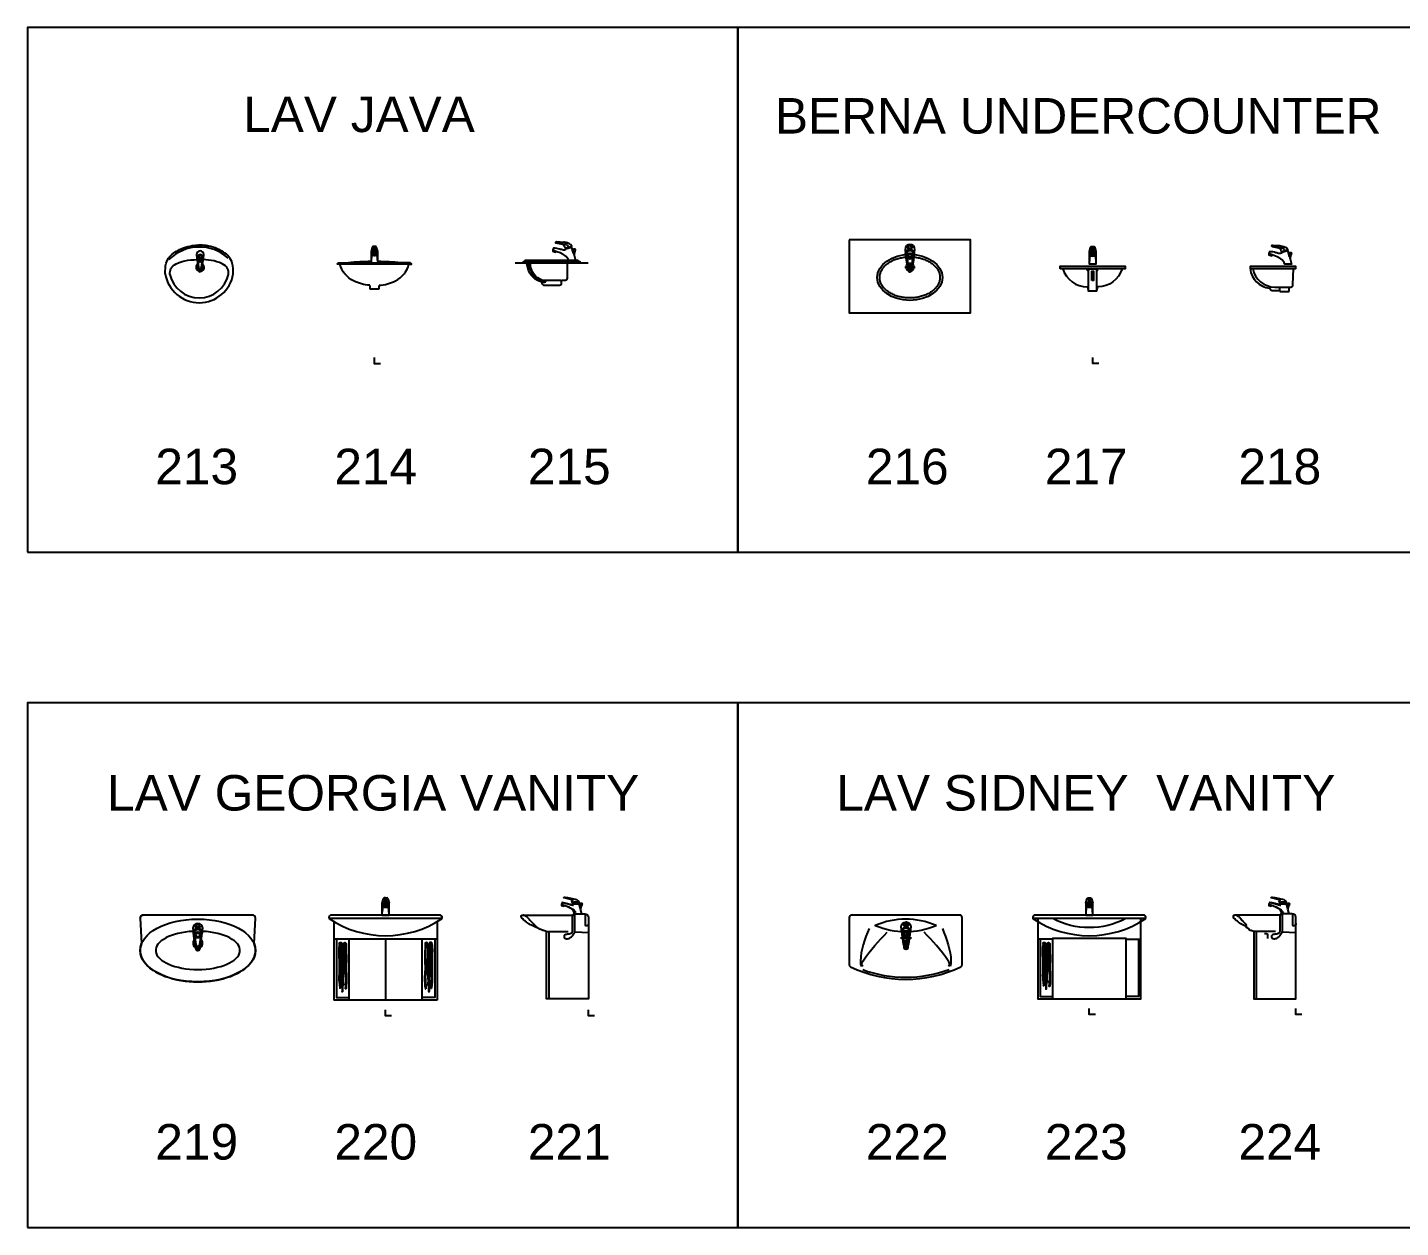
# Model space of a CAD drawing. Header units: inches. Extents: x 242965 to 445791, y 236206 to 423703.
# Drawn here: x 315433 to 326739, y 307865 to 317743 of the extents above; entities that cross this region are included whole.
import ezdxf

# ---------------------------------------------------------------- set-up
doc = ezdxf.new("R2010")
doc.units = ezdxf.units.IN
doc.header["$MEASUREMENT"] = 0
doc.layers.add('2', color=181, linetype='Continuous', lineweight=20)
doc.layers.add('HATCH', color=8, linetype='Continuous')
doc.layers.add('wc', color=144, linetype='Continuous')
doc.styles.add('Vni-Helve', font='')
doc.styles.get('Vni-Helve').set_extended_font_data('VNI-Helve')

# ---------------------------------------------------------------- blocks, each defined once
blk = doc.blocks.new('213')
at = {"layer": 'HATCH', "linetype": 'Continuous'}
blk.add_lwpolyline([(-280, 198, 0.848214), (280, 198)], format="xyb", dxfattribs=at)
for points in [[(-280, 198), (-272, 285), (-244, 339), (-200, 376), (-148, 404), (-76, 427), (-39, 432), (7, 435)], [(280, 198), (272, 285), (244, 339), (200, 376), (148, 404), (76, 427), (39, 432), (-7, 435)]]:
    blk.add_spline(points, degree=3, dxfattribs=at)
at = {"layer": 'wc'}
for points in [[(239, 326, 0.404962), (-249, 314)], [(7, 356, 0.462811), (-20, 325), (-20, 325), (-15, 292), (-9, 250), (-9, 250, 0.090943), (-7, 244), (-7, 244), (-5, 232), (-5, 232, 0.146126), (-2, 226), (-2, 226, 0.230616), (7, 222)], [(7, 348, 0.414214), (-15, 327), (-15, 327), (-5, 253), (-5, 253, 0.389882), (7, 243)], [(7, 243, 0.389882), (19, 253), (19, 253), (29, 327), (29, 327, 0.414214), (7, 348)], [(-13, 277, 0.636237), (-1, 218)], [(-11, 266, 0.482438), (-4, 229)], [(7, 222, 0.389882), (19, 232)], [(15, 218, 0.636237), (27, 277)], [(19, 229, 0.482438), (26, 266)]]:
    blk.add_lwpolyline(points, format="xyb", dxfattribs=at)
at = {"layer": 'wc', "color": 7}
for points in [[(7, 386, 0.413838), (-23, 356), (-23, 356), (-20, 325)], [(19, 232), (21, 244), (21, 244, 0.090943), (23, 250), (23, 250), (29, 292), (34, 325), (38, 356), (38, 356, 0.413838), (7, 386)], [(34, 325, 0.462811), (7, 356)], [(-7, 244, 0.245866), (7, 234)], [(-5, 232), (-4, 224, 0.409667), (7, 214)], [(7, 234, 0.245866), (21, 244)], [(19, 232), (18, 224, -0.409667), (7, 214), (7, 214), (7, 212)], [(-280, 198, 0.848214), (280, 198)], [(-241, 193, 0.800664), (241, 193)]]:
    blk.add_lwpolyline(points, format="xyb", dxfattribs=at)
at = {"layer": 'wc'}
for points in [[(-31, 250), (-9, 250)], [(23, 250), (46, 250)]]:
    blk.add_lwpolyline(points, dxfattribs=at)
for radius in [19, 12]:
    blk.add_circle((7, 314), radius, dxfattribs=at)
at = {"layer": 'wc', "color": 7}
for points in [[(-280, 198), (-272, 285), (-244, 339), (-200, 376), (-148, 404), (-76, 427), (-39, 432), (7, 435)], [(280, 198), (272, 285), (244, 339), (200, 376), (148, 404), (76, 427), (39, 432), (-7, 435)], [(-241, 193), (-234, 241), (-189, 280), (7, 316)], [(241, 193), (234, 241), (189, 280), (7, 316)]]:
    blk.add_spline(points, degree=3, dxfattribs=at)
blk = doc.blocks.new('216')
at = {"layer": 'HATCH', "linetype": 'Continuous'}
blk.add_ellipse((0, 0), major_axis=(268, 0), ratio=0.705652, dxfattribs=at)
at = {"layer": 'wc', "color": 7}
for points in [[(17, 68, -0.389882), (1, 54), (1, 54, -0.230616), (-11, 60), (-11, 60, -0.146126), (-15, 68), (-15, 68), (-18, 83), (-18, 83, -0.090943), (-20, 92), (-20, 92), (-28, 146), (-35, 190), (-35, 190, -0.462811), (1, 231), (1, 231, -0.462811), (36, 190), (36, 190), (41, 231), (41, 231, 0.413838), (1, 270), (1, 270, 0.413838), (-39, 231), (-39, 231), (-35, 190)], [(36, 190), (30, 146), (22, 92), (22, 92, -0.090943), (19, 83), (19, 83), (17, 68)], [(-18, 83, 0.245866), (1, 71), (1, 71, 0.245866), (19, 83)], [(17, 68), (15, 58), (15, 58, -0.409667), (1, 44), (1, 44, -0.409667), (-14, 58), (-14, 58), (-15, 68)]]:
    blk.add_lwpolyline(points, format="xyb", dxfattribs=at)
at = {"layer": 'wc'}
blk.add_lwpolyline([(-15, 96), (-15, 96, 0.389882), (1, 82), (1, 82, 0.389882), (17, 96), (17, 96), (30, 193, 0.414214), (1, 220), (1, 220, 0.414214), (-28, 193)], format="xyb", close=True, dxfattribs=at)
at = {"layer": 'wc', "color": 6}
for points in [[(1, 124), (1, 40)], [(-40, 85), (43, 85)]]:
    blk.add_lwpolyline(points, dxfattribs=at)
at = {"layer": 'wc'}
for centre, radius in [((1, 250), 18.8), ((1, 250), 11.7), ((1, 175), 25), ((1, 175), 15.8)]:
    blk.add_circle(centre, radius, dxfattribs=at)
at = {"layer": 'wc', "color": 6}
blk.add_circle((1, 85), 32.1, dxfattribs=at)
at = {"layer": 'wc', "color": 7}
blk.add_ellipse((0, 0), major_axis=(268, 0), ratio=0.705652, dxfattribs=at)
at = {"layer": 'wc'}
blk.add_open_spline([(248, 0), (248, 7), (247, 14), (245, 29), (242, 38), (235, 54), (231, 62), (220, 78), (214, 85), (200, 100), (192, 107), (175, 120), (165, 126), (145, 137), (134, 142), (111, 151), (99, 155), (75, 161), (62, 164), (36, 168), (23, 169), (-3, 169), (-16, 169), (-42, 167), (-55, 165), (-81, 160), (-93, 157), (-117, 149), (-128, 145), (-150, 135), (-160, 129), (-179, 117), (-188, 111), (-204, 97), (-211, 89), (-223, 74), (-228, 66), (-237, 50), (-240, 42), (-245, 26), (-247, 17), (-248, 1), (-248, -8), (-246, -24), (-244, -33), (-238, -49), (-234, -57), (-224, -73), (-218, -81), (-205, -96), (-197, -103), (-180, -116), (-171, -122), (-151, -134), (-141, -139), (-119, -149), (-107, -153), (-83, -160), (-70, -162), (-44, -167), (-31, -168), (-5, -169), (8, -169), (34, -168), (47, -166), (73, -162), (85, -159), (110, -152), (121, -148), (143, -138), (154, -133), (173, -121), (182, -115), (199, -101), (206, -94), (219, -79), (225, -71), (235, -55), (238, -47), (244, -31), (246, -22), (248, -9), (248, -5), (248, 0)], degree=3, knots=[0, 0, 0, 0, 0.131628, 0.131628, 0.28711, 0.28711, 0.442592, 0.442592, 0.598074, 0.598074, 0.753555, 0.753555, 0.909037, 0.909037, 1.064519, 1.064519, 1.220001, 1.220001, 1.375483, 1.375483, 1.530965, 1.530965, 1.686446, 1.686446, 1.841928, 1.841928, 1.99741, 1.99741, 2.152892, 2.152892, 2.308374, 2.308374, 2.463856, 2.463856, 2.619337, 2.619337, 2.774819, 2.774819, 2.930301, 2.930301, 3.085783, 3.085783, 3.241265, 3.241265, 3.396747, 3.396747, 3.552228, 3.552228, 3.70771, 3.70771, 3.863192, 3.863192, 4.018674, 4.018674, 4.174156, 4.174156, 4.329638, 4.329638, 4.485119, 4.485119, 4.640601, 4.640601, 4.796083, 4.796083, 4.951565, 4.951565, 5.107047, 5.107047, 5.262529, 5.262529, 5.41801, 5.41801, 5.573492, 5.573492, 5.728974, 5.728974, 5.884456, 5.884456, 6.039938, 6.039938, 6.19542, 6.19542, 6.283185, 6.283185, 6.283185, 6.283185], dxfattribs=at)
blk = doc.blocks.new('219')
at = {"layer": 'HATCH', "linetype": 'Continuous'}
blk.add_lwpolyline([(463, -234), (475, -26, 0.414214), (449, 0), (-449, 0, 0.414214), (-475, -26), (-463, -234)], format="xyb", dxfattribs=at)
blk.add_ellipse((0, -292), major_axis=(-475, 0), ratio=0.54331, start_param=6.055203, end_param=9.65276, dxfattribs=at)
at = {"layer": 'wc', "color": 7}
for points in [[(463, -234), (475, -26, 0.414214), (449, 0), (-449, 0)], [(-449, 0, 0.414214), (-475, -26), (-463, -234)], [(475, -26, 0.414214), (449, 0), (-370, 0)], [(-18, -256, -0.090943), (-21, -248), (-21, -248), (-29, -193), (-36, -149), (-36, -149, -0.462811), (0, -109), (0, -109, -0.462811), (36, -149), (36, -149), (40, -108), (40, -108, 0.413838), (0, -69), (0, -69, 0.413838), (-40, -108), (-40, -108), (-36, -149)], [(16, -272, -0.389882), (0, -285), (0, -285, -0.230616), (-12, -280), (-12, -280, -0.146126), (-16, -272), (-16, -272), (-18, -256), (-18, -256, 0.245866), (0, -269, 0.245866), (18, -256), (18, -256, 0.090943), (21, -248), (21, -248), (29, -193), (36, -149)], [(16, -272), (14, -282), (14, -282, -0.409667), (0, -295), (0, -295, -0.409667), (-14, -282), (-16, -272)]]:
    blk.add_lwpolyline(points, format="xyb", dxfattribs=at)
blk.add_lwpolyline([(-475, -26, -0.414214), (-449, 0, 0.414214)], format="xyb", close=True, dxfattribs=at)
at = {"layer": 'wc'}
for points in [[(-27, -205, 0.533776), (-16, -270)], [(-25, -220, 0.341905), (-19, -254)], [(16, -270, 0.533777), (27, -205)], [(19, -254, 0.341905), (25, -220)]]:
    blk.add_lwpolyline(points, format="xyb", dxfattribs=at)
blk.add_lwpolyline([(-29, -147), (-16, -244), (-16, -244, 0.389882), (0, -257), (0, -257, 0.389882), (16, -244), (16, -244), (29, -147, 0.414214), (0, -119, 0.414214)], format="xyb", close=True, dxfattribs=at)
at = {"layer": 'wc', "color": 7}
blk.add_lwpolyline([(18, -256), (16, -272)], dxfattribs=at)
at = {"layer": 'wc'}
for centre, radius in [((0, -89), 18.8), ((0, -89), 11.7), ((0, -164), 25), ((0, -164), 15.8)]:
    blk.add_circle(centre, radius, dxfattribs=at)
at = {"layer": 'wc', "color": 7}
blk.add_ellipse((0, -292), major_axis=(-475, 0), ratio=0.54331, dxfattribs=at)
at = {"layer": 'wc'}
blk.add_ellipse((0, -291), major_axis=(347, 0), ratio=0.453651, start_param=1.677619, end_param=7.747159, dxfattribs=at)
blk = doc.blocks.new('222')
at = {"layer": 'HATCH', "linetype": 'Continuous'}
blk.add_lwpolyline([(-465, -408, 0.287098), (-454, -426), (-454, -426, 0.230182), (454, -426), (454, -426, 0.287098), (465, -408), (465, -20, 0.414214), (445, 0), (-445, 0, 0.414214), (-465, -20)], format="xyb", close=True, dxfattribs=at)
at = {"layer": 'wc', "color": 7}
for points in [[(-465, -408, 0.287098), (-454, -426), (-454, -426, 0.230182), (454, -426), (454, -426, 0.287098), (465, -408), (465, -20, 0.414214), (445, 0), (-445, 0, 0.414214), (-465, -20)], [(250, -87), (250, -87, 0.213232), (-250, -87), (-250, -87, 0.199992)]]:
    blk.add_lwpolyline(points, format="xyb", close=True, dxfattribs=at)
for points in [[(18, -261, -0.389882), (3, -274), (3, -274, -0.230616), (-10, -269), (-10, -269, -0.146126), (-13, -261), (-13, -261), (-16, -245), (-16, -245, -0.090943), (-19, -237), (-19, -237), (-26, -182), (-33, -139), (-37, -97), (-37, -97, -0.413838), (3, -58), (3, -58, -0.413838), (42, -97), (42, -97), (38, -139), (31, -182), (24, -237), (24, -237, -0.090943), (21, -245), (21, -245), (18, -261)], [(38, -139, 0.462811), (3, -98), (3, -98, 0.462811), (-33, -139)], [(-16, -245, 0.245866), (3, -258), (3, -258, 0.245866), (21, -245)], [(18, -261), (17, -271), (17, -271, -0.409667), (3, -284), (3, -284, -0.409667), (-12, -271), (-12, -271), (-13, -261)], [(-354, -450, 0.177809), (357, -448)]]:
    blk.add_lwpolyline(points, format="xyb", dxfattribs=at)
at = {"layer": 'wc'}
for points in [[(-28, -79), (35, -79)], [(3, -51), (3, -110)], [(-42, -189), (48, -189)], [(4, -145), (4, -237)]]:
    blk.add_lwpolyline(points, dxfattribs=at)
blk.add_lwpolyline([(3, -246), (3, -246, 0.389882), (18, -233), (18, -233), (31, -136), (31, -136, 0.414214), (3, -108), (3, -108, 0.414214), (-26, -136), (-26, -136), (-13, -233, 0.389882)], format="xyb", close=True, dxfattribs=at)
for centre, radius in [((3, -79), 19.2), ((3, -79), 18.8), ((3, -79), 11.7), ((4, -189), 29.5), ((3, -153), 25), ((3, -153), 15.8)]:
    blk.add_circle(centre, radius, dxfattribs=at)
at = {"layer": 'wc', "color": 7}
for points in [[(-302, -111), (-337, -200), (-377, -303), (-372, -409), (-365, -425)], [(302, -111), (337, -200), (377, -303), (372, -409), (365, -425)]]:
    blk.add_open_spline(points, degree=3, knots=[0, 0, 0, 0, 277.045701, 321.983345, 321.983345, 321.983345, 321.983345], dxfattribs=at)
for points in [[(-354, -425), (-361, -405), (-350, -378), (-152, -141)], [(354, -425), (361, -405), (350, -378), (152, -141)]]:
    blk.add_spline(points, degree=3, dxfattribs=at)

msp = doc.modelspace()

# ---------------------------------------------------------------- linework, layer by layer
at = {"layer": 'wc', "color": 6}
for p, q in [((325852.811, 315624.31), (325857.756, 315758.07)), ((325660.862, 315597.133), (325660.862, 315597.133)), ((325660.862, 315597.133), (325675.698, 315577.369)), ((325675.698, 315577.369), (325745.986, 315577.369)), ((325745.986, 315577.369), (325745.986, 315570.945)), ((325745.986, 315570.945), (325821.159, 315570.945)), ((325821.159, 315570.945), (325821.159, 315606.521)), ((325821.159, 315606.521), (325834.512, 315606.521)), ((325834.512, 315606.521), (325834.512, 315606.521)), ((325852.811, 315624.31), (325852.811, 315624.31))]:
    msp.add_line(p, q, dxfattribs=at)
at = {"layer": 'wc'}
msp.add_line((318382.007, 310237.351), (318382.007, 309737.351), dxfattribs=at)
at = {"layer": 'wc', "color": 3}
for points in [[(315433.28, 313424.029), (321283.543, 313424.029), (321283.543, 317743.38), (315433.28, 317743.38)], [(321283.543, 313424.029), (327133.806, 313424.029), (327133.806, 317743.38), (321283.543, 317743.38)], [(315433.28, 307864.641), (321283.543, 307864.641), (321283.543, 312183.992), (315433.28, 312183.992)], [(321283.543, 307864.641), (327133.806, 307864.641), (327133.806, 312183.992), (321283.543, 312183.992)]]:
    msp.add_lwpolyline(points, close=True, dxfattribs=at)
at = {"layer": 'wc', "linetype": 'ByBlock'}
msp.add_lwpolyline([(322198.381, 315994.797), (322198.381, 315394.797), (323198.381, 315394.797), (323198.381, 315994.797)], close=True, dxfattribs=at)
at = {"layer": 'wc'}
for points in [[(318318.122, 315816.46), (318318.122, 315899.477), (318308.381, 315932.371, 0.332908571), (318299.258, 315939.202), (318299.258, 315939.202), (318290.186, 315939.202), (318281.114, 315939.202), (318281.114, 315939.202, 0.332908571), (318271.991, 315932.371), (318262.228, 315899.477), (318262.248, 315816.46), (318262.25, 315807.036)], [(318267.179, 315828.685), (318271.299, 315883.542), (318271.299, 315883.542, -0.741266682), (318309.361, 315883.542), (318309.361, 315883.542), (318313.48, 315828.685)], [(318310.214, 315872.183, 0.55806584), (318270.447, 315872.197)], [(318305.718, 315871.236), (318305.718, 315873.778), (318305.718, 315873.778, 0.259522097), (318305.082, 315874.922), (318305.082, 315874.922, 0.076063882), (318301.211, 315876.574), (318301.211, 315876.574, 0.036375896), (318296.66, 315877.396), (318296.66, 315877.396, 0.026507364), (318290.327, 315877.732), (318290.327, 315877.732, 0.026507364), (318283.995, 315877.396), (318283.995, 315877.396, 0.036375896), (318279.444, 315876.574), (318279.444, 315876.574, 0.076063882), (318275.573, 315874.922), (318275.573, 315874.922, 0.259522097), (318274.936, 315873.778), (318274.936, 315873.778), (318274.936, 315871.236)], [(319890.677, 315824.708, 0.144043124), (319856.937, 315866.86), (319856.937, 315866.86, 0.036364875), (319826.71, 315884.874), (319826.71, 315884.874), (319784.354, 315900.387), (319760.836, 315909.001), (319760.836, 315909.001), (319758.135, 315901.626), (319781.654, 315892.967), (319784.354, 315900.386)], [(319863.386, 315928.53, 0.15140417), (319863.783, 315923.535), (319863.783, 315923.535, -0.291042938), (319861.612, 315914.003), (319861.612, 315914.003, -0.178436606), (319845.694, 315911.107), (319845.694, 315911.107, -0.022605674), (319815.89, 315918.257), (319815.89, 315918.257, 0.0516661), (319765.991, 315927.204), (319765.991, 315927.204, 0.322169027), (319764.542, 315926.317), (319764.542, 315926.317), (319758.326, 315911.543), (319758.326, 315911.543, 0.428112572), (319759.167, 315909.612), (319759.167, 315909.612), (319760.836, 315909.001)], [(319780.259, 315973.8, 0.229479578), (319784.361, 315969.752), (319784.361, 315969.752), (319837.797, 315958.484), (319837.797, 315958.484, -0.296885607), (319859.999, 315927.619), (319859.999, 315927.619), (319863.386, 315928.53), (319912.156, 315941.644), (319914.468, 315942.265), (319905.03, 315956.732), (319905.03, 315956.732, 0.060620495), (319887.159, 315964.238), (319887.159, 315964.238), (319886.692, 315964.356), (319849.548, 315973.765), (319849.299, 315973.828), (319792.269, 315977.424), (319792.269, 315977.424, 0.198955495), (319780.287, 315973.828), (319780.287, 315973.828), (319866.312, 315957.765), (319866.312, 315957.765, -0.287762111), (319885.003, 315940.742)], [(324233.677, 315896.407), (324223.384, 315931.496), (324223.384, 315931.496, 0.332908571), (324213.652, 315938.783), (324213.652, 315938.783), (324203.975, 315938.783), (324194.297, 315938.783), (324194.297, 315938.783, 0.332908571), (324184.565, 315931.496), (324184.565, 315931.496), (324174.273, 315896.407)], [(325759.485, 315899.836, 0.15140417), (325759.882, 315894.842), (325759.882, 315894.842, -0.291042938), (325757.711, 315885.309), (325757.711, 315885.309, -0.178436606), (325741.792, 315882.413), (325741.792, 315882.413, -0.022605674), (325711.989, 315889.563), (325711.989, 315889.563, 0.0516661), (325662.09, 315898.51), (325662.09, 315898.51, 0.322169027), (325660.64, 315897.623), (325660.64, 315897.623), (325654.424, 315882.85), (325654.424, 315882.85, 0.428112572), (325655.265, 315880.918), (325655.265, 315880.918), (325656.934, 315880.307), (325656.934, 315880.307), (325654.233, 315872.932), (325677.752, 315864.273), (325680.453, 315871.692)], [(325826.663, 315868.318), (325824.902, 315857.352), (325830.046, 315839.431), (325841.991, 315796.015), (325786.775, 315796.015), (325786.775, 315796.015, 0.144043124), (325753.036, 315838.166), (325753.036, 315838.166, 0.036364875), (325722.808, 315856.181), (325722.808, 315856.181), (325680.453, 315871.693), (325656.934, 315880.307)], [(325676.358, 315945.106, 0.229479578), (325680.459, 315941.059), (325680.459, 315941.059), (325733.896, 315929.79), (325733.896, 315929.79, -0.296885607), (325756.098, 315898.926), (325759.485, 315899.836), (325808.255, 315912.95), (325810.567, 315913.572), (325801.128, 315928.039), (325801.128, 315928.039, 0.060620495), (325783.258, 315935.544), (325783.258, 315935.544), (325782.79, 315935.663), (325745.647, 315945.071), (325745.397, 315945.134), (325688.367, 315948.731), (325688.367, 315948.731, 0.198955495), (325676.386, 315945.134), (325676.386, 315945.134), (325762.411, 315929.071), (325762.411, 315929.071, -0.287762111), (325781.101, 315912.048)], [(318252.536, 315621.136, -0.098021707), (318116.968, 315658.174), (318116.968, 315658.174, -0.216901037), (318005.678, 315795.378), (318005.678, 315795.378), (317985.036, 315795.378), (317985.036, 315798.965), (317996.703, 315807.036), (318075.526, 315807.036), (318290.186, 315807.036), (318504.846, 315807.036)], [(318262.248, 315816.46, 0.016021364), (318075.526, 315807.036)], [(318327.836, 315621.136, 0.098021707), (318463.404, 315658.174), (318463.404, 315658.174, 0.216901037), (318574.694, 315795.378), (318574.694, 315795.378), (318595.336, 315795.378), (318595.336, 315798.965), (318583.669, 315807.036), (318504.846, 315807.036), (318504.846, 315807.036, 0.016021559), (318318.122, 315816.46), (318318.122, 315816.46), (318318.122, 315807.036)], [(319525.8, 315817.843, 0.405100642), (319511.69, 315807.036), (319511.69, 315807.036), (319986.203, 315807.036), (319986.203, 315807.036, 0.405100642), (319972.093, 315817.843), (319972.093, 315817.843, 0.380711527), (319962.576, 315824.791), (319962.576, 315824.791), (319535.317, 315824.791), (319535.317, 315824.791, 0.380711527), (319525.8, 315817.843), (319525.8, 315817.843), (319973.573, 315817.929)], [(319894.653, 315807.036, 0.350828572), (319876.699, 315794.613), (319876.699, 315794.613), (319876.699, 315678.943, -0.339465047), (319862.46, 315660.387), (319862.46, 315660.387), (319836.457, 315660.387), (319836.457, 315660.387, 0.333093317), (319826.551, 315652.964), (319826.551, 315652.964), (319826.551, 315630.078, -0.432339495), (319816.026, 315620.181), (319816.026, 315620.181), (319685.25, 315620.181), (319685.25, 315620.181, -0.186441051), (319669.153, 315644.923), (319669.153, 315644.923, 0.216529277), (319655.533, 315652.346), (319655.533, 315652.346, -0.305350726), (319549.045, 315786.572), (319549.045, 315786.572, 0.195462499), (319538.521, 315807.603)], [(319558.332, 315807.036, 0.30928628), (319677.201, 315651.109), (319677.201, 315651.109, 0.524065403), (319701.966, 315654.82)], [(319825.313, 315661.624), (319673.487, 315661.624), (319673.487, 315661.624, -0.284203546), (319574.429, 315785.953), (319574.429, 315785.953), (319574.429, 315807.036)], [(324220.543, 315866.282), (324220.543, 315868.993), (324220.543, 315868.993, 0.259522097), (324219.864, 315870.213, 0.076063882), (324215.735, 315871.975), (324215.735, 315871.975, 0.036375896), (324210.881, 315872.852), (324210.881, 315872.852, 0.026507364), (324204.125, 315873.211), (324204.125, 315873.211, 0.026507364), (324197.37, 315872.852), (324197.37, 315872.852, 0.036375896), (324192.516, 315871.975), (324192.516, 315871.975, 0.076063882), (324188.386, 315870.213), (324188.386, 315870.213, 0.259522097), (324187.707, 315868.993), (324187.707, 315868.993), (324187.707, 315866.282)], [(319928.93, 310557.663), (319904.223, 310565.669), (319852.58, 310577.626), (319852.58, 310577.626, -0.229479578), (319848.899, 310581.258)], [(319848.924, 310581.283, -0.206001501), (319859.544, 310583.462), (319859.544, 310583.462), (319880.399, 310581.217), (319880.399, 310581.217), (319943.175, 310567.864), (319943.175, 310567.864), (319943.594, 310567.758), (319943.594, 310567.758, -0.056286652), (319960.246, 310559.177), (319960.246, 310559.177), (319969.331, 310552.961), (319971.974, 310542.025), (319971.974, 310542.025), (319970.326, 310542.025), (319970.326, 310542.025), (319974.799, 310527.653)], [(325753.269, 310557.663), (325728.563, 310565.669), (325676.919, 310577.626), (325676.919, 310577.626, -0.229479578), (325673.239, 310581.258)], [(325673.264, 310581.283, -0.206001501), (325683.884, 310583.462), (325683.884, 310583.462), (325704.739, 310581.217), (325704.739, 310581.217), (325767.515, 310567.864), (325767.515, 310567.864), (325767.934, 310567.758), (325767.934, 310567.758, -0.056286652), (325784.585, 310559.177), (325784.585, 310559.177), (325793.671, 310552.961), (325796.314, 310542.025), (325796.314, 310542.025), (325794.666, 310542.025)], [(319836.096, 310539.445, 0.322169027), (319834.795, 310538.649), (319834.795, 310538.649), (319829.217, 310525.392), (319829.217, 310525.392, 0.428112572), (319829.971, 310523.659), (319829.971, 310523.659), (319831.469, 310523.111), (319831.469, 310523.111), (319829.046, 310516.493), (319850.15, 310508.723), (319852.573, 310515.38)], [(319935.993, 310447.471, 0.160897446), (319917.706, 310485.296), (319917.706, 310485.296, 0.036364875), (319890.581, 310501.461), (319890.581, 310501.461), (319852.574, 310515.381), (319831.469, 310523.111), (319831.469, 310523.111, -0.084810298), (319923.304, 310484.037), (319923.304, 310484.037, -0.158906477), (319947.925, 310457.592)], [(319930.074, 310516.633, -0.087142337), (319902.991, 310519.708), (319902.991, 310519.708), (319836.096, 310539.445), (319836.096, 310539.445, -0.0516661), (319880.872, 310531.417), (319880.872, 310531.417, 0.022605674), (319907.616, 310525.001), (319907.616, 310525.001, 0.178436606), (319921.901, 310527.599), (319921.901, 310527.599, 0.291042938), (319923.849, 310536.153), (319923.849, 310536.153, -0.255827591), (319923.493, 310538.79)], [(325754.414, 310516.633, -0.087142337), (325727.331, 310519.708), (325727.331, 310519.708), (325660.435, 310539.445), (325660.435, 310539.445, 0.322169027), (325659.135, 310538.649), (325659.135, 310538.649), (325653.557, 310525.392), (325653.557, 310525.392, 0.428112572), (325654.311, 310523.659), (325654.311, 310523.659), (325655.809, 310523.111), (325655.809, 310523.111), (325653.385, 310516.493), (325674.49, 310508.723), (325676.913, 310515.38)], [(325746.241, 310527.599, 0.291042938), (325748.188, 310536.153), (325748.188, 310536.153, -0.255827591), (325747.833, 310538.79)], [(325708.347, 310301.184), (325532.099, 310301.184), (325532.099, 309747.607), (325877.099, 309747.607), (325877.099, 310361.268), (325877.099, 310361.268), (325877.099, 310417.471, 0.414213562), (325847.099, 310447.471), (325762.308, 310447.471), (325752.18, 310444.098), (325747.115, 310437.351), (325372.608, 310437.351)], [(318707.619, 309832.054, 0.320287511), (318713.903, 309829.255)], [(318728.238, 309862.315, 0.747263984), (318733.008, 309862.249)], [(318736.589, 309808.293, 1.026615798), (318740.915, 309807.245)], [(318755.797, 309837.399, 1.026615798), (318760.123, 309836.35)]]:
    msp.add_lwpolyline(points, format="xyb", dxfattribs=at)
for points in [[(318318.122, 315899.477), (318262.228, 315899.477)], [(319886.692, 315964.356), (319887.024, 315965.668), (319881.434, 315969.206), (319856.435, 315975.538), (319849.861, 315975.081), (319849.546, 315973.766)], [(319915.255, 315933.256), (319864.265, 315919.546)], [(319928.804, 315886.046), (319913.863, 315938.107), (319912.063, 315941.619)], [(319927.523, 315917.736), (319931.03, 315920.624), (319941.189, 315919.828), (319944.207, 315916.482)], [(319939.215, 315896.334), (319937.068, 315896.502), (319930.565, 315897.012), (319929.45, 315897.099), (319927.523, 315917.736), (319944.207, 315916.482), (319939.218, 315896.365)], [(319930.565, 315897.012), (319928.804, 315886.046), (319933.947, 315868.125), (319945.892, 315824.708)], [(319937.068, 315896.502), (319933.947, 315868.125)], [(325745.645, 315945.072), (325745.96, 315946.387), (325752.533, 315946.845), (325777.533, 315940.512), (325783.122, 315936.974), (325782.79, 315935.662)], [(325811.353, 315904.563), (325760.363, 315890.852)], [(325824.902, 315857.352), (325809.962, 315909.413), (325808.161, 315912.925)], [(325823.622, 315889.042), (325827.129, 315891.93), (325837.288, 315891.135), (325840.306, 315887.788)], [(325835.314, 315867.64), (325833.167, 315867.809), (325826.663, 315868.318), (325825.549, 315868.405), (325823.622, 315889.042), (325840.306, 315887.788), (325835.316, 315867.671)], [(318574.694, 315795.378), (318290.186, 315795.378), (318005.678, 315795.378)], [(319448.946, 315807.036), (320048.946, 315807.036)], [(325833.167, 315867.809), (325830.046, 315839.431)], [(318252.491, 315620.511), (318252.491, 315593.608), (318257.876, 315591.815), (318290.186, 315591.815), (318322.496, 315591.815), (318327.881, 315593.608), (318327.881, 315620.511)], [(318340.186, 314975.378), (318290.186, 314975.378), (318290.186, 315025.378)], [(324253.974, 314977.797), (324203.974, 314977.797), (324203.974, 315027.797)], [(319970.326, 310542.025), (319935.523, 310542.025), (319935.523, 310542.025), (319923.493, 310538.79), (319920.453, 310537.973), (319915.477, 310550.953), (319921.61, 310559.694)], [(319993.872, 310513.23), (319991.981, 310513.631), (319986.81, 310486.431), (319983.25, 310498.837)], [(319986.254, 310514.842), (319985.273, 310515.05), (319986.022, 310534.702), (320000.749, 310531.224), (319993.878, 310513.258)], [(319986.022, 310534.702), (319989.422, 310535.797), (319998.368, 310533.904), (320000.749, 310531.224)], [(319997.529, 310447.471), (319986.81, 310486.431)], [(325799.139, 310527.653), (325794.666, 310542.025), (325794.666, 310542.025), (325759.862, 310542.025), (325759.862, 310542.025), (325747.833, 310538.79), (325744.793, 310537.973), (325739.816, 310550.953), (325745.949, 310559.694)], [(325810.594, 310514.842), (325809.613, 310515.05), (325810.362, 310534.702), (325825.088, 310531.224), (325818.218, 310513.258)], [(325810.362, 310534.702), (325813.762, 310535.797), (325822.708, 310533.904), (325825.088, 310531.224)], [(325818.212, 310513.23), (325816.321, 310513.631), (325811.15, 310486.431)], [(319922.776, 310437.351), (319919.399, 310425.543), (319919.399, 310300.723)], [(319941.345, 310304.097), (319941.345, 310447.471)], [(320024.062, 310447.471), (320024.062, 310367.013)], [(325747.115, 310437.351), (325743.739, 310425.543), (325743.739, 310300.723)], [(325765.684, 310304.097), (325765.684, 310447.471)], [(325848.402, 310447.471), (325848.402, 310367.013)], [(318807.007, 310237.351), (317957.007, 310237.351)], [(317977.007, 310237.351), (317977.007, 309757.351), (318082.073, 309757.351)], [(318082.007, 309737.351), (318082.007, 310237.351)], [(318787.007, 310237.351), (318787.007, 309757.351), (318681.942, 309757.351)], [(318682.007, 309737.351), (318682.007, 310237.351)], [(320052.76, 310290.497), (319943.033, 310297.35)], [(325618.819, 310283.856), (325634.012, 310283.856), (325640.765, 310282.169), (325644.141, 310275.422), (325644.141, 310256.868), (325644.141, 310243.373)], [(325877.099, 310290.497), (325767.373, 310297.35)], [(324226.135, 309617.351), (324176.135, 309617.351), (324176.135, 309667.351)], [(325927.099, 309617.351), (325877.099, 309617.351), (325877.099, 309667.351)], [(318432.007, 309607.351), (318382.007, 309607.351), (318382.007, 309657.351)], [(320102.76, 309607.351), (320052.76, 309607.351), (320052.76, 309657.351)]]:
    msp.add_lwpolyline(points, dxfattribs=at)
for points in [[(318280.773, 315906.066, 0.15), (318299.6, 315906.066), (318299.6, 315906.066), (318296.147, 315926.84), (318296.147, 315926.84, 0.305138916), (318284.225, 315926.84), (318284.225, 315926.84)], [(324193.933, 315903.436, 0.15), (324214.016, 315903.436), (324214.016, 315903.436), (324210.333, 315925.596), (324210.333, 315925.596, 0.305138916), (324197.616, 315925.596), (324193.933, 315903.436)], [(318279.444, 315868.441), (318279.444, 315868.441, 0.036375896), (318283.995, 315867.618), (318283.995, 315867.618, 0.026507364), (318290.327, 315867.283), (318290.327, 315867.283, 0.026507364), (318296.66, 315867.618), (318296.66, 315867.618, 0.036375896), (318301.211, 315868.441), (318301.211, 315868.441, 0.076063882), (318305.082, 315870.092, 0.259522097), (318305.718, 315871.236, 0.259522097), (318305.082, 315872.38, 0.076063882), (318301.211, 315874.032), (318301.211, 315874.032, 0.036375896), (318296.66, 315874.854), (318296.66, 315874.854, 0.026507364), (318290.327, 315875.19), (318290.327, 315875.19, 0.026507364), (318283.995, 315874.854), (318283.995, 315874.854, 0.036375896), (318279.444, 315874.032), (318279.444, 315874.032, 0.076063882), (318275.573, 315872.38, 0.259522097), (318274.936, 315871.236), (318274.936, 315871.236, 0.259522097), (318275.573, 315870.092, 0.076063882)], [(324192.516, 315863.3), (324192.516, 315863.3, 0.036375896), (324197.37, 315862.423), (324197.37, 315862.423, 0.026507364), (324204.125, 315862.064), (324204.125, 315862.064, 0.026507364), (324210.881, 315862.423), (324210.881, 315862.423, 0.036375896), (324215.735, 315863.3), (324215.735, 315863.3, 0.076063882), (324219.864, 315865.062), (324219.864, 315865.062, 0.259522097), (324220.543, 315866.282), (324220.543, 315866.282, 0.259522097), (324219.864, 315867.502), (324219.864, 315867.502, 0.076063882), (324215.735, 315869.264), (324215.735, 315869.264, 0.036375896), (324210.881, 315870.141), (324210.881, 315870.141, 0.026507364), (324204.125, 315870.499), (324204.125, 315870.499, 0.026507364), (324197.37, 315870.141), (324197.37, 315870.141, 0.036375896), (324192.516, 315869.264), (324192.516, 315869.264, 0.076063882), (324188.386, 315867.502), (324188.386, 315867.502, 0.259522097), (324187.707, 315866.282), (324187.707, 315866.282, 0.259522097), (324188.386, 315865.062, 0.076063882)], [(318847.007, 310407.351), (318847.007, 310407.351), (317917.007, 310407.351), (317917.007, 310407.351, 0.302141835)]]:
    msp.add_lwpolyline(points, format="xyb", close=True, dxfattribs=at)
msp.add_lwpolyline([(324174.15, 315896.407), (324174.159, 315859.519), (324174.174, 315797.797), (324174.174, 315797.797), (324203.975, 315797.797), (324233.775, 315797.797), (324233.775, 315797.797), (324233.775, 315861.985), (324233.775, 315896.407)], close=True, dxfattribs=at)
at = {"layer": 'wc', "color": 7}
for points in [[(324179.432, 315820.891), (324183.827, 315879.409), (324183.827, 315879.409, -0.741266682), (324224.429, 315879.409), (324224.429, 315879.409), (324228.823, 315820.891)], [(324225.339, 315867.292, 0.55806584), (324182.918, 315867.306)], [(318382.007, 310578.402), (318372.326, 310578.402), (318372.326, 310578.402, 0.332908571), (318362.589, 310571.111), (318362.589, 310571.111), (318352.292, 310536.006)], [(318401.426, 310571.111, 0.332908571), (318391.689, 310578.402)], [(318403.381, 310506.877, 0.55806584), (318360.941, 310506.892)], [(318402.471, 310519, 0.741266682), (318361.851, 310519)], [(318388.917, 310512.44, 0.026507364), (318382.158, 310512.799), (318382.158, 310512.799, 0.026507364), (318375.4, 310512.44), (318375.4, 310512.44, 0.036375896), (318370.543, 310511.563), (318370.543, 310511.563, 0.076063882), (318366.412, 310509.8), (318366.412, 310509.8, 0.259522097), (318365.732, 310508.579)], [(318388.917, 310509.728, 0.026507364), (318382.158, 310510.086), (318382.158, 310510.086, 0.026507364), (318375.4, 310509.728), (318375.4, 310509.728, 0.036375896), (318370.543, 310508.851), (318370.543, 310508.851, 0.076063882), (318366.412, 310507.088), (318366.412, 310507.088, 0.259522097), (318365.732, 310505.867, 0.259522097), (318366.412, 310504.646), (318366.412, 310504.646, 0.076063882), (318370.543, 310502.883), (318370.543, 310502.883, 0.036375896), (318375.4, 310502.006), (318375.4, 310502.006, 0.026507364), (318382.158, 310501.647), (318382.158, 310501.647, 0.026507364), (318388.917, 310502.006)], [(318393.773, 310511.563, 0.036375896), (318388.917, 310512.44)], [(318393.773, 310508.851, 0.036375896), (318388.917, 310509.728)], [(318388.917, 310502.006, 0.036375896), (318393.773, 310502.883)], [(318398.584, 310505.867), (318398.584, 310508.579), (318398.584, 310508.579, 0.259522097), (318397.905, 310509.8), (318397.905, 310509.8, 0.076063882), (318393.773, 310511.563)], [(318393.773, 310502.883, 0.076063882), (318397.905, 310504.646), (318397.905, 310504.646, 0.259522097), (318398.584, 310505.867), (318398.584, 310505.867, 0.259522097), (318397.905, 310507.088), (318397.905, 310507.088, 0.076063882), (318393.773, 310508.851)], [(325760.333, 310447.471, 0.160897446), (325742.045, 310485.296), (325742.045, 310485.296, 0.036364875), (325714.921, 310501.461), (325714.921, 310501.461), (325676.914, 310515.381), (325655.809, 310523.111), (325655.809, 310523.111, -0.084810298), (325747.643, 310484.037), (325747.643, 310484.037, -0.158906477), (325772.264, 310457.592)], [(325816.321, 310513.631), (325810.611, 310514.703), (325810.611, 310514.703), (325807.59, 310498.837), (325800.082, 310527.653), (325800.082, 310527.653), (325746.241, 310527.599), (325746.241, 310527.599, -0.178436606), (325731.956, 310525.001), (325731.956, 310525.001, -0.022605674), (325705.212, 310531.417), (325705.212, 310531.417, 0.0516661), (325660.435, 310539.445)], [(317939.362, 310437.351, 0.533258209), (317917.007, 310407.351)], [(318847.007, 310407.351, 0.533258203), (318824.653, 310437.351)], [(319509.268, 310437.351), (319922.776, 310437.351), (319927.84, 310444.098), (319937.968, 310447.471), (320022.76, 310447.471, -0.414213562), (320052.76, 310417.471), (320052.76, 310361.268), (320052.76, 310361.268), (320052.76, 310290.497), (320052.76, 309747.607), (319707.76, 309747.607), (319707.76, 310301.184), (319707.76, 310301.184), (319884.007, 310301.184)]]:
    msp.add_lwpolyline(points, format="xyb", dxfattribs=at)
msp.add_lwpolyline([(323937.022, 315757.004), (323937.022, 315777.797), (324470.927, 315777.797), (324470.927, 315757.004)], close=True, dxfattribs=at)
for points in [[(325874.07, 315758.07, 0.414213562), (325877.484, 315761.484), (325877.484, 315772.601, 0.414213562), (325874.07, 315776.015), (325502.415, 315776.015, 0.414213562), (325499.415, 315773.015), (325499.415, 315758.07), (325499.415, 315758.07)], [(318371.961, 310543.038), (318371.961, 310543.038, 0.15), (318392.054, 310543.038), (318392.054, 310543.038), (318388.369, 310565.209), (318388.369, 310565.209, 0.305138916), (318375.646, 310565.209)]]:
    msp.add_lwpolyline(points, format="xyb", close=True, dxfattribs=at)
at = {"layer": 'wc', "color": 6}
for points in [[(323957.834, 315757.004, 0.332682434), (324160.575, 315608.041), (324160.575, 315608.041), (324168.354, 315572.265)], [(324446.913, 315757.004, -0.332682434), (324244.171, 315608.041), (324244.171, 315608.041), (324236.393, 315572.265)], [(325522.526, 315758.07, 0.360374693), (325704.383, 315606.521), (325704.383, 315606.521), (325821.159, 315606.521)]]:
    msp.add_lwpolyline(points, format="xyb", dxfattribs=at)
for points in [[(324168.354, 315741.705), (324161.086, 315741.705), (324161.086, 315757.004), (324168.354, 315757.004)], [(324196.442, 315660.667), (324196.442, 315737.964), (324209.752, 315737.964), (324209.752, 315660.667)], [(324236.393, 315741.705), (324243.661, 315741.705), (324243.661, 315757.004), (324236.393, 315757.004)]]:
    msp.add_lwpolyline(points, close=True, dxfattribs=at)
for points in [[(324168.354, 315757.004), (324236.393, 315757.004)], [(324236.393, 315757.004), (324236.393, 315572.265), (324168.354, 315572.265), (324168.354, 315757.004)], [(325745.986, 315577.369), (325745.986, 315606.521)]]:
    msp.add_lwpolyline(points, dxfattribs=at)
at = {"layer": 'wc', "color": 7}
for points in [[(318382.007, 310578.402), (318391.689, 310578.402)], [(318401.426, 310571.111), (318411.723, 310536.006)], [(318411.821, 310536.006), (318352.17, 310536.006), (318352.179, 310499.101), (318352.194, 310437.351)], [(318357.454, 310460.455), (318361.851, 310519)], [(318365.732, 310508.579), (318365.732, 310505.867)], [(318402.471, 310519), (318406.867, 310460.455)], [(318411.821, 310437.351), (318411.821, 310501.569), (318411.821, 310536.006)], [(319991.981, 310513.631), (319986.271, 310514.703), (319986.271, 310514.703), (319983.25, 310498.837), (319975.743, 310527.653), (319975.743, 310527.653), (319921.901, 310527.599)], [(325821.869, 310447.471), (325811.15, 310486.431), (325807.59, 310498.837)], [(318826.877, 310437.351), (317937.138, 310437.351)], [(317957.007, 310382.342), (317957.007, 309737.351)], [(318352.194, 310437.351), (318382.007, 310437.351)], [(318382.007, 310437.351), (318411.821, 310437.351)], [(318807.007, 310382.342), (318807.007, 309737.351)], [(319727.76, 309747.607), (319727.76, 310301.184)], [(323876.135, 310237.351), (323751.135, 310237.351)], [(323771.135, 310237.351), (323771.135, 309767.351), (323876.2, 309767.351)], [(323876.135, 309747.351), (323876.135, 310247.351), (324476.135, 310247.351), (324476.135, 309747.351)], [(324581.135, 310237.351), (324581.135, 309767.351), (324476.07, 309767.351)], [(324476.135, 310237.351), (324601.135, 310237.351)], [(325552.099, 309747.607), (325552.099, 310301.184)], [(318807.007, 309737.351), (317957.007, 309737.351)]]:
    msp.add_lwpolyline(points, dxfattribs=at)
at = {"layer": 'wc', "linetype": 'Continuous'}
for points in [[(324146.419, 310536.006), (324156.716, 310571.111), (324156.716, 310571.111, -0.332908571), (324166.453, 310578.402), (324166.453, 310578.402), (324176.135, 310578.402), (324185.816, 310578.402), (324185.816, 310578.402, -0.332908571), (324195.553, 310571.111), (324195.553, 310571.111), (324205.85, 310536.006)], [(324151.581, 310460.455), (324155.978, 310519), (324155.978, 310519, -0.741266682), (324196.598, 310519), (324196.598, 310519), (324200.995, 310460.455)], [(324197.508, 310506.877, 0.55806584), (324155.068, 310506.892)], [(324192.711, 310505.867), (324192.711, 310508.579), (324192.711, 310508.579, 0.259522097), (324192.032, 310509.8), (324192.032, 310509.8, 0.076063882), (324187.9, 310511.563), (324187.9, 310511.563, 0.036375896), (324183.044, 310512.44), (324183.044, 310512.44, 0.026507364), (324176.285, 310512.799), (324176.285, 310512.799, 0.026507364), (324169.527, 310512.44), (324169.527, 310512.44, 0.036375896), (324164.671, 310511.563), (324164.671, 310511.563, 0.076063882), (324160.539, 310509.8), (324160.539, 310509.8, 0.259522097), (324159.86, 310508.579), (324159.86, 310508.579), (324159.86, 310505.867)], [(323733.489, 310437.351, 0.533258209), (323711.135, 310407.351)], [(324641.135, 310407.351, 0.533258203), (324618.78, 310437.351)]]:
    msp.add_lwpolyline(points, format="xyb", dxfattribs=at)
for points in [[(324166.088, 310543.038, 0.15), (324186.181, 310543.038), (324186.181, 310543.038), (324182.496, 310565.209), (324182.496, 310565.209, 0.305138916), (324169.773, 310565.209), (324169.773, 310565.209)], [(324164.671, 310502.883), (324164.671, 310502.883, 0.036375896), (324169.527, 310502.006), (324169.527, 310502.006, 0.026507364), (324176.285, 310501.647), (324176.285, 310501.647, 0.026507364), (324183.044, 310502.006), (324183.044, 310502.006, 0.036375896), (324187.9, 310502.883), (324187.9, 310502.883, 0.076063882), (324192.032, 310504.646), (324192.032, 310504.646, 0.259522097), (324192.711, 310505.867, 0.259522097), (324192.032, 310507.088), (324192.032, 310507.088, 0.076063882), (324187.9, 310508.851), (324187.9, 310508.851, 0.036375896), (324183.044, 310509.728), (324183.044, 310509.728, 0.026507364), (324176.285, 310510.086), (324176.285, 310510.086, 0.026507364), (324169.527, 310509.728), (324169.527, 310509.728, 0.036375896), (324164.671, 310508.851), (324164.671, 310508.851, 0.076063882), (324160.539, 310507.088), (324160.539, 310507.088, 0.259522097), (324159.86, 310505.867), (324159.86, 310505.867, 0.259522097), (324160.539, 310504.646, 0.076063882)], [(324641.135, 310407.351), (324641.135, 310407.351), (323711.135, 310407.351), (323711.135, 310407.351, 0.302141835)]]:
    msp.add_lwpolyline(points, format="xyb", close=True, dxfattribs=at)
msp.add_lwpolyline([(324205.948, 310536.006), (324146.297, 310536.006), (324146.306, 310499.101), (324146.321, 310437.351), (324146.321, 310437.351), (324176.135, 310437.351), (324205.948, 310437.351), (324205.948, 310437.351), (324205.948, 310501.569)], close=True, dxfattribs=at)
msp.add_lwpolyline([(324621.005, 310437.351), (323731.265, 310437.351)], dxfattribs=at)
at = {"layer": 'wc', "color": 7, "linetype": 'Continuous'}
msp.add_lwpolyline([(323876.135, 310407.351), (323876.135, 310407.351), (323751.135, 310407.351), (323751.135, 309747.351), (324601.135, 309747.351), (324601.135, 310407.351), (324476.135, 310407.351), (324476.135, 310407.351, -0.246879426)], format="xyb", close=True, dxfattribs=at)
at = {"layer": 'wc'}
for centre in [(318716.834, 310199.055), (318752.089, 310199.055)]:
    msp.add_circle(centre, 7.422, dxfattribs=at)
at = {"layer": 'wc', "color": 6}
for centre, radius, start, end in [((325682.281, 315780.067), 184.184, 186.8592999, 263.3219646), ((325834.352, 315624.992), 18.471, 270.495716, 357.8824671)]:
    msp.add_arc(centre, radius, start, end, dxfattribs=at)
at = {"layer": 'wc', "extrusion": (0, 0, -1)}
for centre, major_axis, start_param, end_param in [((318011.926, 310199.055), (5.248, 5.248), 3.926990817, 10.210176124), ((318047.181, 310199.055), (5.248, 5.248), 3.926990817, 10.210176124), ((323806.053, 310199.055), (-5.248, 5.248), 5.497787144, 11.780972451), ((323841.309, 310199.055), (5.248, 5.248), 3.926990817, 10.210176124), ((318006.068, 309836.818), (-1.574, 1.574), 2.092034183, 5.286156316), ((318025.277, 309807.712), (-1.574, 1.574), 2.092034183, 5.286156316), ((318033.382, 309862.987), (1.759, 1.759), 1.058962057, 3.625953088), ((318051.293, 309835.056), (4.187, 4.187), 1.317257442, 2.557112353), ((323800.196, 309856.818), (1.574, 1.574), 0.521237856, 3.715359989), ((323819.404, 309827.712), (1.574, 1.574), 0.521237856, 3.715359989), ((323827.51, 309882.987), (1.759, 1.759), 1.058962057, 3.625953088), ((323845.42, 309855.056), (4.187, 4.187), 1.317257442, 2.557112353)]:
    msp.add_ellipse(centre, major_axis=major_axis, ratio=1, start_param=start_param, end_param=end_param, dxfattribs=at)
at = {"layer": 'wc', "color": 7}
for points in [[(319707.76, 310301.184), (319704.4, 310302.327), (319696.411, 310305.069), (319683.52, 310308.11), (319668.271, 310314.783), (319647.743, 310322.904), (319624.617, 310333.594), (319599.738, 310344.956), (319578.032, 310354.154), (319558.825, 310366.011), (319541.623, 310378.396), (319525.387, 310391.58), (319510.951, 310404.416), (319498.182, 310415.557), (319498.877, 310427.527), (319500.8, 310436.68), (319512.325, 310437.603), (319523.707, 310438.403), (319534.163, 310430.501), (319543.685, 310424.518), (319550.62, 310416.883), (319559.931, 310407.905), (319568.376, 310398.292), (319577.523, 310386.079), (319587.803, 310376.331), (319597.84, 310365.632), (319607.428, 310356.008), (319617.561, 310345.524), (319631.112, 310332.653), (319643.821, 310325.707), (319650.991, 310321.788)], [(325532.099, 310301.184), (325528.739, 310302.327), (325520.75, 310305.069), (325507.859, 310308.11), (325492.611, 310314.783), (325491.083, 310322.904), (325467.956, 310333.594), (325463.078, 310344.956), (325441.372, 310354.154), (325422.165, 310366.011), (325404.963, 310378.396), (325388.727, 310391.58), (325374.29, 310404.416), (325361.521, 310415.557), (325362.217, 310427.527), (325364.14, 310436.68), (325375.665, 310437.603), (325387.047, 310438.403), (325397.502, 310430.501), (325407.025, 310424.518), (325413.959, 310416.883), (325423.271, 310407.905), (325431.716, 310398.292), (325440.863, 310386.079), (325451.142, 310376.331), (325461.18, 310365.632), (325470.768, 310356.008), (325460.9, 310345.524), (325474.452, 310332.653), (325487.16, 310325.707), (325494.33, 310321.788)]]:
    msp.add_open_spline(points, degree=3, knots=[88.572955668, 88.572955668, 88.572955668, 88.572955668, 99.219297863, 113.909772364, 128.180343217, 149.0300449, 180.173868299, 204.55723848, 231.123821978, 250.75848578, 272.071474401, 294.869320277, 312.807922109, 332.045724627, 339.636142498, 348.720619093, 355.761063977, 370.900487987, 382.528248329, 393.440285714, 404.821740774, 413.174104664, 432.301525037, 443.105419596, 458.88644785, 474.667476105, 487.143124611, 499.618773117, 518.461840794, 542.856210215, 542.856210215, 542.856210215, 542.856210215], dxfattribs=at)
at = {"layer": 'wc'}
for points in [[(320024.062, 310367.013), (320024.814, 310357.097), (320025.883, 310353.006), (320038.119, 310349.056)], [(320052.76, 310367.013), (320051.519, 310355.496), (320050.095, 310353.006), (320038.119, 310349.056)], [(325848.402, 310367.013), (325849.154, 310357.097), (325850.222, 310353.006), (325862.459, 310349.056)], [(325877.099, 310367.013), (325875.859, 310355.496), (325874.434, 310353.006), (325862.459, 310349.056)], [(319919.399, 310300.723), (319917.711, 310296.506), (319912.08, 310288.043), (319905.895, 310283.856), (319894.794, 310280.28), (319882.261, 310278.795), (319875.509, 310277.952), (319868.756, 310277.109), (319859.446, 310274.07), (319853.563, 310268.675), (319851.677, 310264.949), (319851.288, 310260.291), (319853.563, 310250.12), (319858.086, 310245.348), (319863.692, 310243.373), (319871.099, 310242.243), (319878.868, 310242.243), (319886.831, 310243.602), (319894.988, 310247.095), (319902.175, 310251.558), (319913.051, 310258.545), (319923.928, 310269.801), (319929.754, 310277.564), (319934.998, 310285.52), (319938.883, 310293.865), (319941.345, 310304.097)], [(325743.739, 310300.723), (325742.051, 310296.506), (325736.42, 310288.043), (325730.234, 310283.856), (325719.134, 310280.28), (325706.601, 310278.795), (325699.848, 310277.952), (325693.096, 310277.109), (325683.785, 310274.07), (325677.903, 310268.675), (325676.016, 310264.949), (325675.628, 310260.291), (325677.903, 310250.12), (325682.426, 310245.348), (325688.032, 310243.373), (325695.439, 310242.243), (325703.208, 310242.243), (325711.171, 310243.602), (325719.328, 310247.095), (325726.514, 310251.558), (325737.391, 310258.545), (325748.267, 310269.801), (325754.094, 310277.564), (325759.338, 310285.52), (325763.223, 310293.865), (325765.684, 310304.097)]]:
    msp.add_spline(points, degree=3, dxfattribs=at)
for points, knots in [([(318000.992, 310203.03), (317994.256, 310161.378), (317998.381, 310105.332), (317999.033, 310025.213), (318001.225, 309963.84), (317995.11, 309909.394), (318003.892, 309836.35)], [2.096995676, 2.096995676, 2.096995676, 2.096995676, 202.278392004, 242.809358013, 345.357253553, 467.635479897, 467.635479897, 467.635479897, 467.635479897]), ([(318004.504, 310199.055), (318000.43, 310161.128), (318005.789, 310105.731), (318006.699, 310026.264), (318014.797, 309964.702), (318004.479, 309913.959), (318008.218, 309837.399)], [4.887415557, 4.887415557, 4.887415557, 4.887415557, 202.278392004, 242.809358013, 345.357253553, 468.448427243, 468.448427243, 468.448427243, 468.448427243]), ([(318000.992, 310203.03), (318001.797, 310205.792), (318003.783, 310212.6), (318016.713, 310212.43), (318021.446, 310203.465), (318021.339, 310199.235), (318021.085, 310196.565)], [0, 0, 0, 0, 11.41505122, 28.133284048, 40.296701976, 49.549683332, 49.549683332, 49.549683332, 49.549683332]), ([(318019.348, 310199.055), (318014.642, 310145.969), (318020.213, 310090.572), (318014.323, 310011.104), (318029.027, 309942.943), (318022.947, 309883.563), (318023.1, 309807.245)], [4.887415557, 4.887415557, 4.887415557, 4.887415557, 202.278392004, 242.809358013, 345.357253553, 496.987978173, 496.987978173, 496.987978173, 496.987978173]), ([(318021.085, 310196.565), (318020.816, 310146.219), (318026.567, 310090.173), (318020.629, 310010.054), (318030.381, 309941.893), (318029.253, 309882.513), (318027.454, 309808.18)], [2.096995676, 2.096995676, 2.096995676, 2.096995676, 202.278392004, 242.809358013, 345.357253553, 496.987978173, 496.987978173, 496.987978173, 496.987978173]), ([(318036.721, 310201.605), (318029.512, 310161.378), (318023.76, 310105.332), (318035.42, 310025.213), (318030.481, 309957.052), (318028.524, 309896.855), (318031.007, 309862.249)], [2.096995676, 2.096995676, 2.096995676, 2.096995676, 202.278392004, 242.809358013, 345.357253553, 496.987978173, 496.987978173, 496.987978173, 496.987978173]), ([(318039.759, 310199.055), (318035.686, 310161.128), (318030.114, 310105.731), (318043.445, 310026.264), (318041.593, 309958.102), (318027.38, 309898.722), (318035.777, 309862.315)], [4.887415557, 4.887415557, 4.887415557, 4.887415557, 202.278392004, 242.809358013, 345.357253553, 496.987978173, 496.987978173, 496.987978173, 496.987978173]), ([(318036.721, 310201.605), (318037.526, 310204.367), (318039.512, 310211.174), (318052.442, 310211.004), (318057.175, 310202.039), (318057.068, 310197.81), (318056.814, 310195.14)], [0, 0, 0, 0, 11.41505122, 28.133284048, 40.296701976, 49.549683332, 49.549683332, 49.549683332, 49.549683332]), ([(318054.604, 310199.055), (318049.897, 310145.969), (318055.468, 310090.572), (318045.091, 310011.104), (318059.12, 309951.365), (318053.765, 309900.566), (318050.112, 309829.255)], [4.887415557, 4.887415557, 4.887415557, 4.887415557, 202.278392004, 242.809358013, 345.357253553, 460.571258556, 460.571258556, 460.571258556, 460.571258556]), ([(318056.814, 310195.14), (318056.071, 310146.219), (318061.823, 310090.173), (318055.884, 310010.054), (318059.479, 309950.954), (318063.149, 309900.805), (318056.396, 309832.054)], [2.096995676, 2.096995676, 2.096995676, 2.096995676, 202.278392004, 242.809358013, 345.357253553, 457.808710399, 457.808710399, 457.808710399, 457.808710399]), ([(318707.201, 310195.14), (318707.944, 310146.219), (318702.192, 310090.173), (318708.131, 310010.054), (318704.535, 309950.954), (318700.866, 309900.805), (318707.619, 309832.054)], [2.096995676, 2.096995676, 2.096995676, 2.096995676, 202.278392004, 242.809358013, 345.357253553, 457.808710399, 457.808710399, 457.808710399, 457.808710399]), ([(318727.294, 310201.605), (318726.489, 310204.367), (318724.503, 310211.174), (318711.573, 310211.004), (318706.84, 310202.039), (318706.947, 310197.81), (318707.201, 310195.14)], [0, 0, 0, 0, 11.41505122, 28.133284048, 40.296701976, 49.549683332, 49.549683332, 49.549683332, 49.549683332]), ([(318709.411, 310199.055), (318714.118, 310145.969), (318708.547, 310090.572), (318718.924, 310011.104), (318704.895, 309951.365), (318710.25, 309900.566), (318713.903, 309829.255)], [4.887415557, 4.887415557, 4.887415557, 4.887415557, 202.278392004, 242.809358013, 345.357253553, 460.571258556, 460.571258556, 460.571258556, 460.571258556]), ([(318724.256, 310199.055), (318728.329, 310161.128), (318733.9, 310105.731), (318720.57, 310026.264), (318722.422, 309958.102), (318736.634, 309898.722), (318728.238, 309862.315)], [4.887415557, 4.887415557, 4.887415557, 4.887415557, 202.278392004, 242.809358013, 345.357253553, 496.987978173, 496.987978173, 496.987978173, 496.987978173]), ([(318727.294, 310201.605), (318734.503, 310161.378), (318740.255, 310105.332), (318728.595, 310025.213), (318733.534, 309957.052), (318735.49, 309896.855), (318733.008, 309862.249)], [2.096995676, 2.096995676, 2.096995676, 2.096995676, 202.278392004, 242.809358013, 345.357253553, 496.987978173, 496.987978173, 496.987978173, 496.987978173]), ([(318742.93, 310196.565), (318743.199, 310146.219), (318737.448, 310090.173), (318743.386, 310010.054), (318733.634, 309941.893), (318734.762, 309882.513), (318736.561, 309808.18)], [2.096995676, 2.096995676, 2.096995676, 2.096995676, 202.278392004, 242.809358013, 345.357253553, 496.987978173, 496.987978173, 496.987978173, 496.987978173]), ([(318744.667, 310199.055), (318749.373, 310145.969), (318743.802, 310090.572), (318749.692, 310011.104), (318734.988, 309942.943), (318741.068, 309883.563), (318740.915, 309807.245)], [4.887415557, 4.887415557, 4.887415557, 4.887415557, 202.278392004, 242.809358013, 345.357253553, 496.987978173, 496.987978173, 496.987978173, 496.987978173]), ([(318763.023, 310203.03), (318762.218, 310205.792), (318760.232, 310212.6), (318747.301, 310212.43), (318742.569, 310203.465), (318742.676, 310199.235), (318742.93, 310196.565)], [0, 0, 0, 0, 11.41505122, 28.133284048, 40.296701976, 49.549683332, 49.549683332, 49.549683332, 49.549683332]), ([(318759.511, 310199.055), (318763.585, 310161.128), (318758.226, 310105.731), (318757.316, 310026.264), (318749.217, 309964.702), (318759.536, 309913.959), (318755.797, 309837.399)], [4.887415557, 4.887415557, 4.887415557, 4.887415557, 202.278392004, 242.809358013, 345.357253553, 468.448427243, 468.448427243, 468.448427243, 468.448427243]), ([(318763.023, 310203.03), (318769.759, 310161.378), (318765.634, 310105.332), (318764.982, 310025.213), (318762.79, 309963.84), (318768.905, 309909.394), (318760.123, 309836.35)], [2.096995676, 2.096995676, 2.096995676, 2.096995676, 202.278392004, 242.809358013, 345.357253553, 467.635479897, 467.635479897, 467.635479897, 467.635479897]), ([(323795.119, 310203.03), (323788.384, 310161.378), (323792.508, 310105.332), (323793.16, 310025.213), (323795.352, 309983.84), (323789.237, 309929.394), (323798.019, 309856.35)], [2.096995676, 2.096995676, 2.096995676, 2.096995676, 202.278392004, 242.809358013, 345.357253553, 467.635479897, 467.635479897, 467.635479897, 467.635479897]), ([(323798.631, 310199.055), (323794.557, 310161.128), (323799.916, 310105.731), (323800.826, 310026.264), (323808.925, 309984.702), (323798.607, 309933.959), (323802.345, 309857.399)], [4.887415557, 4.887415557, 4.887415557, 4.887415557, 202.278392004, 242.809358013, 345.357253553, 468.448427243, 468.448427243, 468.448427243, 468.448427243]), ([(323795.119, 310203.03), (323795.925, 310205.792), (323797.91, 310212.6), (323810.841, 310212.43), (323815.573, 310203.465), (323815.466, 310199.235), (323815.213, 310196.565)], [0, 0, 0, 0, 11.41505122, 28.133284048, 40.296701976, 49.549683332, 49.549683332, 49.549683332, 49.549683332]), ([(323813.475, 310199.055), (323808.769, 310145.969), (323814.34, 310090.572), (323808.45, 310011.104), (323823.154, 309962.943), (323817.074, 309903.563), (323817.227, 309827.245)], [4.887415557, 4.887415557, 4.887415557, 4.887415557, 202.278392004, 242.809358013, 345.357253553, 496.987978173, 496.987978173, 496.987978173, 496.987978173]), ([(323815.213, 310196.565), (323814.943, 310146.219), (323820.694, 310090.173), (323814.756, 310010.054), (323824.508, 309961.893), (323823.38, 309902.513), (323821.581, 309828.18)], [2.096995676, 2.096995676, 2.096995676, 2.096995676, 202.278392004, 242.809358013, 345.357253553, 496.987978173, 496.987978173, 496.987978173, 496.987978173]), ([(323830.848, 310201.605), (323823.639, 310161.378), (323817.887, 310105.332), (323829.547, 310025.213), (323824.608, 309977.052), (323822.652, 309916.855), (323825.135, 309882.249)], [2.096995676, 2.096995676, 2.096995676, 2.096995676, 202.278392004, 242.809358013, 345.357253553, 496.987978173, 496.987978173, 496.987978173, 496.987978173]), ([(323833.886, 310199.055), (323829.813, 310161.128), (323824.242, 310105.731), (323837.572, 310026.264), (323835.72, 309978.102), (323821.508, 309918.722), (323829.904, 309882.315)], [4.887415557, 4.887415557, 4.887415557, 4.887415557, 202.278392004, 242.809358013, 345.357253553, 496.987978173, 496.987978173, 496.987978173, 496.987978173]), ([(323830.848, 310201.605), (323831.653, 310204.367), (323833.639, 310211.174), (323846.57, 310211.004), (323851.302, 310202.039), (323851.195, 310197.81), (323850.941, 310195.14)], [0, 0, 0, 0, 11.41505122, 28.133284048, 40.296701976, 49.549683332, 49.549683332, 49.549683332, 49.549683332]), ([(323848.731, 310199.055), (323844.024, 310145.969), (323849.595, 310090.572), (323839.218, 310011.104), (323853.247, 309971.365), (323847.892, 309920.566), (323844.239, 309849.255)], [4.887415557, 4.887415557, 4.887415557, 4.887415557, 202.278392004, 242.809358013, 345.357253553, 460.571258556, 460.571258556, 460.571258556, 460.571258556]), ([(323850.941, 310195.14), (323850.198, 310146.219), (323855.95, 310090.173), (323850.011, 310010.054), (323853.607, 309970.954), (323857.276, 309920.805), (323850.523, 309852.054)], [2.096995676, 2.096995676, 2.096995676, 2.096995676, 202.278392004, 242.809358013, 345.357253553, 457.808710399, 457.808710399, 457.808710399, 457.808710399])]:
    msp.add_open_spline(points, degree=3, knots=knots, dxfattribs=at)

# ---------------------------------------------------------------- block references
for name, p in [('213', (316847.653, 315517.335)), ('216', (322698.381, 315685.887)), ('219', (316836, 310437.351)), ('222', (322664.375, 310437.351))]:
    msp.add_blockref(name, p, dxfattribs=at)

# ---------------------------------------------------------------- texts
at = {"layer": '2', "color": 4, "style": 'Vni-Helve'}
for s, p in [('LAV JAVA', (317209.403, 316882.316)), ('BERNA UNDERCOUNTER', (321588.191, 316869.791)), ('213', (316486.143, 313983.444)), ('214', (317960.036, 313983.444)), ('215', (319553.65, 313983.444)), ('216', (322336.405, 313983.444)), ('217', (323810.298, 313983.444)), ('218', (325403.912, 313983.444)), ('LAV GEORGIA VANITY', (316088.934, 311296.892)), ('LAV SIDNEY  VANITY', (322092.6, 311296.892)), ('219', (316486.143, 308424.056)), ('220', (317960.036, 308424.056)), ('221', (319553.65, 308424.056)), ('222', (322336.405, 308424.056)), ('223', (323810.298, 308424.056)), ('224', (325403.912, 308424.056))]:
    msp.add_text(s, height=292.5, dxfattribs=at).set_placement(p)

doc.saveas('drawing.dxf')
